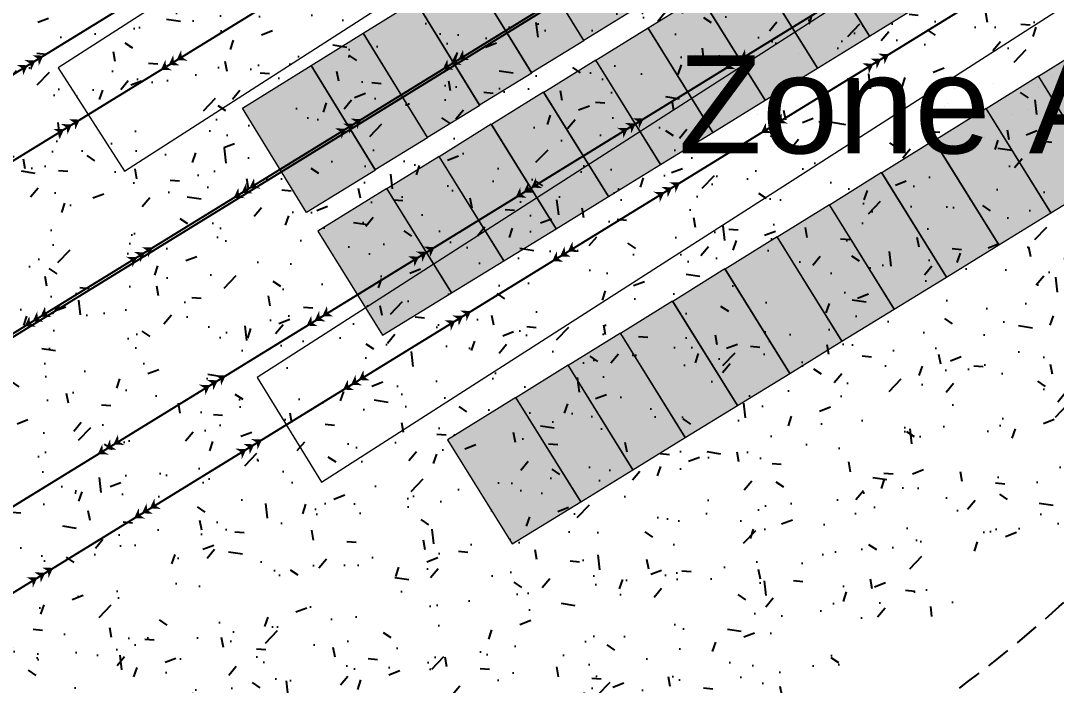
# Model space of a CAD drawing. Header units: metres. Extents: x 394605 to 1395358, y 4171135 to 6406139.
# Drawn here: x 1394420.77 to 1394462.98, y 4172622.84 to 4172649.93 of the extents above; entities that cross this region are included whole.
import ezdxf

# ---------------------------------------------------------------- set-up
doc = ezdxf.new("R2010")
doc.units = ezdxf.units.M
doc.header["$LTSCALE"] = 2
doc.linetypes.add('CACHEX2', pattern=[0.75, 0.5, -0.25])
for name, color, linetype in [('Nouveau_Terrain - Modifié', 7, 'Continuous'), ('P-Recul', 5, 'Continuous'), ('T-EDF', 20, 'Continuous'), ('T-LEGENDE', 7, 'Continuous'), ('T-PLU', 5, 'Continuous'), ('T-SECTION AH', 3, 'Continuous'), ('T-VEGETATION', 108, 'Continuous')]:
    doc.layers.add(name, color=color, linetype=linetype)
doc.layers.add('P-Purge', color=1, linetype='Continuous', transparency=0.5)
doc.styles.add('Arial', font='arial.ttf')

# ---------------------------------------------------------------- blocks, each defined once
blk = doc.blocks.new('GeoEdfTT')
for points in [[(-1.125, 0), (-0.375, 0.5), (-0.375, -0.5), (-0.625, 0)], [(-0.375, 0), (0.375, 0.5), (0.375, -0.5), (0.125, 0)], [(0.375, 0), (1.125, 0.5), (1.125, -0.5), (0.875, 0)]]:
    blk.add_solid(points)
blk = doc.blocks.new('Maillage_243', base_point=(-113.009, 32.535))
at = {"layer": 'Nouveau_Terrain - Modifié', "linetype": 'Continuous', "lineweight": 0, "true_color": 0x9f9f9f}
blk.add_hatch(color=253, dxfattribs=at).paths.add_polyline_path([(-113.009, 32.535), (-110.372, 28.292), (-107.561, 30.019), (-110.205, 34.278)])
at = {"layer": 'Nouveau_Terrain - Modifié', "color": 253, "linetype": 'Continuous', "lineweight": 5, "true_color": 0x9f9f9f, "flags": 128}
blk.add_lwpolyline([(-113.009, 32.535), (-110.372, 28.292), (-107.561, 30.019), (-110.205, 34.278)], close=True, dxfattribs=at)
blk = doc.blocks.new('Maillage_244', base_point=(-115.139, 31.227))
at = {"layer": 'Nouveau_Terrain - Modifié', "linetype": 'Continuous', "lineweight": 0, "true_color": 0x9f9f9f}
blk.add_hatch(color=253, dxfattribs=at).paths.add_polyline_path([(-115.139, 31.227), (-112.502, 26.983), (-110.372, 28.292), (-113.015, 32.547)])
at = {"layer": 'Nouveau_Terrain - Modifié', "color": 253, "linetype": 'Continuous', "lineweight": 5, "true_color": 0x9f9f9f, "flags": 128}
blk.add_lwpolyline([(-115.139, 31.227), (-112.502, 26.983), (-110.372, 28.292), (-113.015, 32.547)], close=True, dxfattribs=at)
blk = doc.blocks.new('Maillage_245', base_point=(-117.269, 29.918))
at = {"layer": 'Nouveau_Terrain - Modifié', "linetype": 'Continuous', "lineweight": 0, "true_color": 0x9f9f9f}
blk.add_hatch(color=253, dxfattribs=at).paths.add_polyline_path([(-117.269, 29.918), (-114.632, 25.674), (-112.502, 26.983), (-115.145, 31.238)])
at = {"layer": 'Nouveau_Terrain - Modifié', "color": 253, "linetype": 'Continuous', "lineweight": 5, "true_color": 0x9f9f9f, "flags": 128}
blk.add_lwpolyline([(-117.269, 29.918), (-114.632, 25.674), (-112.502, 26.983), (-115.145, 31.238)], close=True, dxfattribs=at)
blk = doc.blocks.new('Maillage_246', base_point=(-119.399, 28.609))
at = {"layer": 'Nouveau_Terrain - Modifié', "linetype": 'Continuous', "lineweight": 0, "true_color": 0x9f9f9f}
blk.add_hatch(color=253, dxfattribs=at).paths.add_polyline_path([(-119.399, 28.609), (-116.762, 24.365), (-114.632, 25.674), (-117.275, 29.929)])
at = {"layer": 'Nouveau_Terrain - Modifié', "color": 7, "linetype": 'Continuous', "lineweight": 5, "flags": 128}
blk.add_lwpolyline([(-119.399, 28.609), (-116.762, 24.365), (-114.632, 25.674), (-117.275, 29.929)], close=True, dxfattribs=at)
blk = doc.blocks.new('Maillage_247', base_point=(-121.529, 27.3))
at = {"layer": 'Nouveau_Terrain - Modifié', "linetype": 'Continuous', "lineweight": 0, "true_color": 0x9f9f9f}
blk.add_hatch(color=253, dxfattribs=at).paths.add_polyline_path([(-121.529, 27.3), (-118.892, 23.056), (-116.762, 24.365), (-119.405, 28.62)])
at = {"layer": 'Nouveau_Terrain - Modifié', "color": 7, "linetype": 'Continuous', "lineweight": 5, "flags": 128}
blk.add_lwpolyline([(-121.529, 27.3), (-118.892, 23.056), (-116.762, 24.365), (-119.405, 28.62)], close=True, dxfattribs=at)
blk = doc.blocks.new('Maillage_248', base_point=(-123.659, 25.991))
at = {"layer": 'Nouveau_Terrain - Modifié', "linetype": 'Continuous', "lineweight": 0, "true_color": 0x9f9f9f}
blk.add_hatch(color=253, dxfattribs=at).paths.add_polyline_path([(-123.659, 25.991), (-121.022, 21.747), (-118.892, 23.056), (-121.535, 27.311)])
at = {"layer": 'Nouveau_Terrain - Modifié', "color": 7, "linetype": 'Continuous', "lineweight": 5, "flags": 128}
blk.add_lwpolyline([(-123.659, 25.991), (-121.022, 21.747), (-118.892, 23.056), (-121.535, 27.311)], close=True, dxfattribs=at)
blk = doc.blocks.new('Maillage_249', base_point=(-125.789, 24.682))
at = {"layer": 'Nouveau_Terrain - Modifié', "linetype": 'Continuous', "lineweight": 0, "true_color": 0x9f9f9f}
blk.add_hatch(color=253, dxfattribs=at).paths.add_polyline_path([(-125.789, 24.682), (-123.152, 20.438), (-121.022, 21.747), (-123.665, 26.002)])
at = {"layer": 'Nouveau_Terrain - Modifié', "color": 7, "linetype": 'Continuous', "lineweight": 5, "flags": 128}
blk.add_lwpolyline([(-125.789, 24.682), (-123.152, 20.438), (-121.022, 21.747), (-123.665, 26.002)], close=True, dxfattribs=at)
blk = doc.blocks.new('Maillage_250', base_point=(-127.919, 23.373))
at = {"layer": 'Nouveau_Terrain - Modifié', "linetype": 'Continuous', "lineweight": 0, "true_color": 0x9f9f9f}
blk.add_hatch(color=253, dxfattribs=at).paths.add_polyline_path([(-127.919, 23.373), (-125.282, 19.129), (-123.152, 20.438), (-125.795, 24.693)])
at = {"layer": 'Nouveau_Terrain - Modifié', "color": 7, "linetype": 'Continuous', "lineweight": 5, "flags": 128}
blk.add_lwpolyline([(-127.919, 23.373), (-125.282, 19.129), (-123.152, 20.438), (-125.795, 24.693)], close=True, dxfattribs=at)
blk = doc.blocks.new('Maillage_251', base_point=(-130.049, 22.064))
at = {"layer": 'Nouveau_Terrain - Modifié', "linetype": 'Continuous', "lineweight": 0, "true_color": 0x9f9f9f}
blk.add_hatch(color=253, dxfattribs=at).paths.add_polyline_path([(-130.049, 22.064), (-127.412, 17.82), (-125.282, 19.129), (-127.925, 23.384)])
at = {"layer": 'Nouveau_Terrain - Modifié', "color": 7, "linetype": 'Continuous', "lineweight": 5, "flags": 128}
blk.add_lwpolyline([(-130.049, 22.064), (-127.412, 17.82), (-125.282, 19.129), (-127.925, 23.384)], close=True, dxfattribs=at)
blk = doc.blocks.new('Maillage_252', base_point=(-132.179, 20.755))
at = {"layer": 'Nouveau_Terrain - Modifié', "linetype": 'Continuous', "lineweight": 0, "true_color": 0x9f9f9f}
blk.add_hatch(color=253, dxfattribs=at).paths.add_polyline_path([(-132.179, 20.755), (-129.542, 16.511), (-127.412, 17.82), (-130.055, 22.075)])
at = {"layer": 'Nouveau_Terrain - Modifié', "color": 7, "linetype": 'Continuous', "lineweight": 5, "flags": 128}
blk.add_lwpolyline([(-132.179, 20.755), (-129.542, 16.511), (-127.412, 17.82), (-130.055, 22.075)], close=True, dxfattribs=at)
blk = doc.blocks.new('Maillage_253', base_point=(-134.309, 19.446))
at = {"layer": 'Nouveau_Terrain - Modifié', "linetype": 'Continuous', "lineweight": 0, "true_color": 0x9f9f9f}
blk.add_hatch(color=253, dxfattribs=at).paths.add_polyline_path([(-134.309, 19.446), (-131.672, 15.202), (-129.542, 16.511), (-132.185, 20.766)])
at = {"layer": 'Nouveau_Terrain - Modifié', "color": 7, "linetype": 'Continuous', "lineweight": 5, "flags": 128}
blk.add_lwpolyline([(-134.309, 19.446), (-131.672, 15.202), (-129.542, 16.511), (-132.185, 20.766)], close=True, dxfattribs=at)
blk = doc.blocks.new('Maillage_254', base_point=(-137.097, 17.728))
at = {"layer": 'Nouveau_Terrain - Modifié', "linetype": 'Continuous', "lineweight": 0, "true_color": 0x9f9f9f}
blk.add_hatch(color=253, dxfattribs=at).paths.add_polyline_path([(-137.097, 17.728), (-134.462, 13.487), (-131.672, 15.202), (-134.314, 19.457)])
at = {"layer": 'Nouveau_Terrain - Modifié', "color": 7, "linetype": 'Continuous', "lineweight": 5, "flags": 128}
blk.add_lwpolyline([(-137.097, 17.728), (-134.462, 13.487), (-131.672, 15.202), (-134.314, 19.457)], close=True, dxfattribs=at)
blk = doc.blocks.new('Maillage_267', base_point=(-142.38, 26.229))
at = {"layer": 'Nouveau_Terrain - Modifié', "linetype": 'Continuous', "lineweight": 0, "true_color": 0x9f9f9f}
blk.add_hatch(color=253, dxfattribs=at).paths.add_polyline_path([(-142.38, 26.229), (-139.745, 21.989), (-136.933, 23.717), (-139.576, 27.972)])
at = {"layer": 'Nouveau_Terrain - Modifié', "color": 7, "linetype": 'Continuous', "lineweight": 5, "flags": 128}
blk.add_lwpolyline([(-142.38, 26.229), (-139.745, 21.989), (-136.933, 23.717), (-139.576, 27.972)], close=True, dxfattribs=at)
blk = doc.blocks.new('Maillage_268', base_point=(-139.57, 27.961))
at = {"layer": 'Nouveau_Terrain - Modifié', "linetype": 'Continuous', "lineweight": 0, "true_color": 0x9f9f9f}
blk.add_hatch(color=253, dxfattribs=at).paths.add_polyline_path([(-139.57, 27.961), (-136.933, 23.717), (-134.803, 25.026), (-137.446, 29.281)])
at = {"layer": 'Nouveau_Terrain - Modifié', "color": 7, "linetype": 'Continuous', "lineweight": 5, "flags": 128}
blk.add_lwpolyline([(-139.57, 27.961), (-136.933, 23.717), (-134.803, 25.026), (-137.446, 29.281)], close=True, dxfattribs=at)
blk = doc.blocks.new('Maillage_269', base_point=(-137.44, 29.269))
at = {"layer": 'Nouveau_Terrain - Modifié', "linetype": 'Continuous', "lineweight": 0, "true_color": 0x9f9f9f}
blk.add_hatch(color=253, dxfattribs=at).paths.add_polyline_path([(-137.44, 29.269), (-134.803, 25.026), (-132.673, 26.335), (-135.316, 30.59)])
at = {"layer": 'Nouveau_Terrain - Modifié', "color": 7, "linetype": 'Continuous', "lineweight": 5, "flags": 128}
blk.add_lwpolyline([(-137.44, 29.269), (-134.803, 25.026), (-132.673, 26.335), (-135.316, 30.59)], close=True, dxfattribs=at)
blk = doc.blocks.new('Maillage_270', base_point=(-135.31, 30.578))
at = {"layer": 'Nouveau_Terrain - Modifié', "linetype": 'Continuous', "lineweight": 0, "true_color": 0x9f9f9f}
blk.add_hatch(color=253, dxfattribs=at).paths.add_polyline_path([(-135.31, 30.578), (-132.673, 26.335), (-130.543, 27.643), (-133.186, 31.899)])
at = {"layer": 'Nouveau_Terrain - Modifié', "color": 7, "linetype": 'Continuous', "lineweight": 5, "flags": 128}
blk.add_lwpolyline([(-135.31, 30.578), (-132.673, 26.335), (-130.543, 27.643), (-133.186, 31.899)], close=True, dxfattribs=at)
blk = doc.blocks.new('Maillage_271', base_point=(-133.18, 31.887))
at = {"layer": 'Nouveau_Terrain - Modifié', "linetype": 'Continuous', "lineweight": 0, "true_color": 0x9f9f9f}
blk.add_hatch(color=253, dxfattribs=at).paths.add_polyline_path([(-133.18, 31.887), (-130.543, 27.643), (-128.413, 28.952), (-131.056, 33.207)])
at = {"layer": 'Nouveau_Terrain - Modifié', "color": 7, "linetype": 'Continuous', "lineweight": 5, "flags": 128}
blk.add_lwpolyline([(-133.18, 31.887), (-130.543, 27.643), (-128.413, 28.952), (-131.056, 33.207)], close=True, dxfattribs=at)
blk = doc.blocks.new('Maillage_272', base_point=(-131.05, 33.196))
at = {"layer": 'Nouveau_Terrain - Modifié', "linetype": 'Continuous', "lineweight": 0, "true_color": 0x9f9f9f}
blk.add_hatch(color=253, dxfattribs=at).paths.add_polyline_path([(-131.05, 33.196), (-128.413, 28.952), (-126.283, 30.261), (-128.926, 34.516)])
at = {"layer": 'Nouveau_Terrain - Modifié', "color": 7, "linetype": 'Continuous', "lineweight": 5, "flags": 128}
blk.add_lwpolyline([(-131.05, 33.196), (-128.413, 28.952), (-126.283, 30.261), (-128.926, 34.516)], close=True, dxfattribs=at)
blk = doc.blocks.new('Maillage_273', base_point=(-128.92, 34.505))
at = {"layer": 'Nouveau_Terrain - Modifié', "linetype": 'Continuous', "lineweight": 0, "true_color": 0x9f9f9f}
blk.add_hatch(color=253, dxfattribs=at).paths.add_polyline_path([(-128.92, 34.505), (-126.283, 30.261), (-124.153, 31.57), (-126.796, 35.825)])
at = {"layer": 'Nouveau_Terrain - Modifié', "color": 7, "linetype": 'Continuous', "lineweight": 5, "flags": 128}
blk.add_lwpolyline([(-128.92, 34.505), (-126.283, 30.261), (-124.153, 31.57), (-126.796, 35.825)], close=True, dxfattribs=at)
blk = doc.blocks.new('Maillage_274', base_point=(-126.791, 35.814))
at = {"layer": 'Nouveau_Terrain - Modifié', "linetype": 'Continuous', "lineweight": 0, "true_color": 0x9f9f9f}
blk.add_hatch(color=253, dxfattribs=at).paths.add_polyline_path([(-126.791, 35.814), (-124.153, 31.57), (-122.024, 32.879), (-124.666, 37.134)])
at = {"layer": 'Nouveau_Terrain - Modifié', "color": 7, "linetype": 'Continuous', "lineweight": 5, "flags": 128}
blk.add_lwpolyline([(-126.791, 35.814), (-124.153, 31.57), (-122.024, 32.879), (-124.666, 37.134)], close=True, dxfattribs=at)
blk = doc.blocks.new('Maillage_275', base_point=(-124.661, 37.123))
at = {"layer": 'Nouveau_Terrain - Modifié', "linetype": 'Continuous', "lineweight": 0, "true_color": 0x9f9f9f}
blk.add_hatch(color=253, dxfattribs=at).paths.add_polyline_path([(-124.661, 37.123), (-122.024, 32.879), (-119.894, 34.188), (-122.536, 38.443)])
at = {"layer": 'Nouveau_Terrain - Modifié', "color": 7, "linetype": 'Continuous', "lineweight": 5, "flags": 128}
blk.add_lwpolyline([(-124.661, 37.123), (-122.024, 32.879), (-119.894, 34.188), (-122.536, 38.443)], close=True, dxfattribs=at)
blk = doc.blocks.new('Maillage_276', base_point=(-122.531, 38.432))
at = {"layer": 'Nouveau_Terrain - Modifié', "linetype": 'Continuous', "lineweight": 0, "true_color": 0x9f9f9f}
blk.add_hatch(color=253, dxfattribs=at).paths.add_polyline_path([(-122.531, 38.432), (-119.894, 34.188), (-117.764, 35.497), (-120.406, 39.752)])
at = {"layer": 'Nouveau_Terrain - Modifié', "color": 7, "linetype": 'Continuous', "lineweight": 5, "flags": 128}
blk.add_lwpolyline([(-122.531, 38.432), (-119.894, 34.188), (-117.764, 35.497), (-120.406, 39.752)], close=True, dxfattribs=at)
blk = doc.blocks.new('Maillage_291', base_point=(-142.852, 26.998))
at = {"layer": 'Nouveau_Terrain - Modifié', "linetype": 'Continuous', "lineweight": 0, "true_color": 0x9f9f9f}
blk.add_hatch(color=253, dxfattribs=at).paths.add_polyline_path([(-142.852, 26.998), (-140.038, 28.725), (-142.659, 32.993), (-145.463, 31.253)])
at = {"layer": 'Nouveau_Terrain - Modifié', "color": 7, "linetype": 'Continuous', "lineweight": 5, "flags": 128}
blk.add_lwpolyline([(-142.852, 26.998), (-145.463, 31.253), (-142.659, 32.993), (-140.038, 28.725)], close=True, dxfattribs=at)
blk = doc.blocks.new('Maillage_292', base_point=(-140.046, 28.735))
at = {"layer": 'Nouveau_Terrain - Modifié', "linetype": 'Continuous', "lineweight": 0, "true_color": 0x9f9f9f}
blk.add_hatch(color=253, dxfattribs=at).paths.add_polyline_path([(-140.046, 28.735), (-137.914, 30.043), (-140.535, 34.312), (-142.659, 32.993)])
at = {"layer": 'Nouveau_Terrain - Modifié', "color": 7, "linetype": 'Continuous', "lineweight": 5, "flags": 128}
blk.add_lwpolyline([(-140.046, 28.735), (-142.659, 32.993), (-140.535, 34.312), (-137.914, 30.043)], close=True, dxfattribs=at)
blk = doc.blocks.new('Maillage_293', base_point=(-137.921, 30.053))
at = {"layer": 'Nouveau_Terrain - Modifié', "linetype": 'Continuous', "lineweight": 0, "true_color": 0x9f9f9f}
blk.add_hatch(color=253, dxfattribs=at).paths.add_polyline_path([(-137.921, 30.053), (-135.789, 31.361), (-138.411, 35.63), (-140.535, 34.312)])
at = {"layer": 'Nouveau_Terrain - Modifié', "color": 7, "linetype": 'Continuous', "lineweight": 5, "flags": 128}
blk.add_lwpolyline([(-137.921, 30.053), (-140.535, 34.312), (-138.411, 35.63), (-135.789, 31.361)], close=True, dxfattribs=at)
blk = doc.blocks.new('Maillage_294', base_point=(-135.797, 31.371))
at = {"layer": 'Nouveau_Terrain - Modifié', "linetype": 'Continuous', "lineweight": 0, "true_color": 0x9f9f9f}
blk.add_hatch(color=253, dxfattribs=at).paths.add_polyline_path([(-135.797, 31.371), (-133.665, 32.68), (-136.286, 36.948), (-138.411, 35.63)])
at = {"layer": 'Nouveau_Terrain - Modifié', "color": 7, "linetype": 'Continuous', "lineweight": 5, "flags": 128}
blk.add_lwpolyline([(-135.797, 31.371), (-138.411, 35.63), (-136.286, 36.948), (-133.665, 32.68)], close=True, dxfattribs=at)
blk = doc.blocks.new('Maillage_295', base_point=(-133.673, 32.689))
at = {"layer": 'Nouveau_Terrain - Modifié', "linetype": 'Continuous', "lineweight": 0, "true_color": 0x9f9f9f}
blk.add_hatch(color=253, dxfattribs=at).paths.add_polyline_path([(-133.673, 32.689), (-131.541, 33.998), (-134.162, 38.266), (-136.286, 36.948)])
at = {"layer": 'Nouveau_Terrain - Modifié', "color": 7, "linetype": 'Continuous', "lineweight": 5, "flags": 128}
blk.add_lwpolyline([(-133.673, 32.689), (-136.286, 36.948), (-134.162, 38.266), (-131.541, 33.998)], close=True, dxfattribs=at)
blk = doc.blocks.new('Maillage_296', base_point=(-131.549, 34.008))
at = {"layer": 'Nouveau_Terrain - Modifié', "linetype": 'Continuous', "lineweight": 0, "true_color": 0x9f9f9f}
blk.add_hatch(color=253, dxfattribs=at).paths.add_polyline_path([(-131.549, 34.008), (-129.417, 35.316), (-132.038, 39.584), (-134.162, 38.266)])
at = {"layer": 'Nouveau_Terrain - Modifié', "color": 7, "linetype": 'Continuous', "lineweight": 5, "flags": 128}
blk.add_lwpolyline([(-131.549, 34.008), (-134.162, 38.266), (-132.038, 39.584), (-129.417, 35.316)], close=True, dxfattribs=at)

msp = doc.modelspace()

# ---------------------------------------------------------------- hatches: boundary and pattern name
at = {"layer": 'P-Recul', "transparency": 33554610}
h = msp.add_hatch(dxfattribs=at)
h.set_pattern_fill('ANSI37', color=1)
h.set_pattern_definition([(167.6855, (1394518.3493, 4172581.1626), (-0.67715, -3.10195), []), (257.6855, (1394518.3493, 4172581.1626), (3.10195, -0.67715), [])])
edge = h.paths.add_edge_path()
edge.add_line((1394424.773, 4172598.18), (1394428.664, 4172591.85))
edge.add_line((1394428.664, 4172591.85), (1394446.841, 4172586.593))
edge.add_arc((1394449.342, 4172595.239), 9, 253.8711, 302.6712)
edge.add_line((1394454.2, 4172587.663), (1394545.266, 4172646.062))
edge.add_arc((1394540.408, 4172653.638), 9, 302.6712, 361.6231)
edge.add_line((1394549.404, 4172653.893), (1394546.31, 4172658.569))
edge.add_line((1394546.31, 4172658.569), (1394542.194, 4172655.971))
edge.add_line((1394542.194, 4172655.971), (1394544.316, 4172652.787))
edge.add_arc((1394540.408, 4172653.638), 4, 302.6712, 347.7194, ccw=False)
edge.add_line((1394542.567, 4172650.271), (1394451.501, 4172591.872))
edge.add_arc((1394449.342, 4172595.239), 4, 253.8711, 302.6712, ccw=False)
edge.add_line((1394448.23, 4172591.396), (1394424.773, 4172598.18))
h = msp.add_hatch(dxfattribs=at)
h.set_pattern_fill('ANSI37', color=5)
edge = h.paths.add_edge_path()
edge.add_line((1394542.194, 4172655.971), (1394544.316, 4172652.787))
edge.add_arc((1394540.408, 4172653.638), 4, 302.6712, 347.7194, ccw=False)
edge.add_line((1394542.567, 4172650.271), (1394451.501, 4172591.872))
edge.add_arc((1394449.342, 4172595.239), 4, 253.8711, 302.6712, ccw=False)
edge.add_line((1394448.23, 4172591.396), (1394424.773, 4172598.18))
edge.add_line((1394424.773, 4172598.18), (1394420.882, 4172604.51))
edge.add_line((1394420.882, 4172604.51), (1394449.184, 4172596.326))
edge.add_line((1394449.184, 4172596.326), (1394542.194, 4172655.971))
at = {"layer": 'T-VEGETATION'}
h = msp.add_hatch(dxfattribs=at)
h.set_pattern_fill('AR-CONC', color=84, scale=0.025)
h.set_pattern_definition([(50, (0, 0), (4.554616725, -0.3984771385), [0.47625, -5.23875]), (355, (0, 0), (-0.8810706494, 4.776416072), [0.381, -4.191]), (100.451, (0.3796, -0.033), (3.6735625416, 4.3779171955), [0.40475, -4.45225]), (46.1842, (0, 1.27), (6.776976022, -1.051058198), [0.714375, -7.858125]), (96.6356, (0.565, 1.1824), (5.935105862, 6.185638897), [0.607125, -6.678375]), (351.184, (0, 1.27), (5.935115145, 6.185627947), [0.5715, -6.2865]), (21, (0.635, 0.9525), (3.790371996, -2.556637963), [0.47625, -5.23875]), (326, (0.635, 0.9525), (1.5450507087, 4.604699153), [0.381, -4.191]), (71.4514, (0.951, 0.7394), (5.3354122693, 2.048071443), [0.40475, -4.45225]), (37.5, (0, 0), (0.07721508126, 2.1138759718), [0, -4.1402, 0, -4.2545, 0, -4.206875]), (7.5, (0, 0), (1.6704915628, 2.5045143705), [0, -2.4257, 0, -4.04495, 0, -1.603375]), (327.5, (-1.416, 0), (3.3897648792, -0.1432185998), [0, -1.5875, 0, -4.953, 0, -6.57225]), (317.5, (-2.051, 0), (3.7032295347, 0.6356622758), [0, -2.06375, 0, -3.2893, 0, -4.66725])])
h.paths.add_polyline_path([(1394447.002, 4172667.519), (1394418.215, 4172655.079), (1394391.283, 4172639.02), (1394414.243, 4172601.662), (1394422.456, 4172604.926), (1394466.696, 4172630.779), (1394469.433, 4172642.161)])

# ---------------------------------------------------------------- linework, layer by layer
at = {"layer": 'Nouveau_Terrain - Modifié', "color": 7, "linetype": 'Continuous', "lineweight": 5, "ltscale": 0.5, "flags": 128}
msp.add_lwpolyline([(1394521.524, 4172696.027, -0.415764), (1394521.094, 4172693.546), (1394470.436, 4172661.106, -0.415882), (1394466.969, 4172661.851), (1394464.277, 4172666.06, -0.414778), (1394465.033, 4172669.517), (1394511.121, 4172699.122), (1394508.419, 4172703.329), (1394460.227, 4172672.373), (1394456.012, 4172669.68), (1394422.296, 4172648.007), (1394425, 4172643.798), (1394456.563, 4172664.085, -0.421294), (1394460.069, 4172663.368), (1394462.776, 4172659.156, -0.414049), (1394462.023, 4172655.702), (1394430.4, 4172635.393), (1394433.023, 4172631.128), (1394480.7, 4172661.702, -0.291149), (1394481.978, 4172661.324), (1394486.186, 4172664.024, -0.338799), (1394486.512, 4172665.429), (1394523.788, 4172689.334, -0.263093), (1394526.163, 4172689.029)], format="xyb", dxfattribs=at)
at = {"layer": 'T-EDF', "flags": 128}
for points in [[(1393894.107, 4172317.148), (1393903.026, 4172322.232), (1393906.915, 4172324.154), (1394252.997, 4172544.815), (1394549.838, 4172727.284)], [(1393895.592, 4172314.542), (1393904.434, 4172319.582), (1393908.39, 4172321.536), (1394254.589, 4172542.273), (1394551.409, 4172724.728)], [(1393898.563, 4172309.329), (1393907.251, 4172314.281), (1393911.341, 4172316.302), (1394257.773, 4172537.187), (1394554.551, 4172719.617)], [(1393901.535, 4172304.116), (1393910.068, 4172308.981), (1393914.291, 4172311.067), (1394260.958, 4172532.101), (1394557.693, 4172714.505)], [(1393903.02, 4172301.51), (1393911.477, 4172306.33), (1393915.766, 4172308.45), (1394262.55, 4172529.558), (1394559.264, 4172711.949)]]:
    msp.add_lwpolyline(points, dxfattribs=at)
at = {"layer": 'T-LEGENDE', "linetype": 'CACHEX2', "flags": 128}
for points in [[(1394375.105, 4172664.512), (1394383.407, 4172645.781), (1394390.512, 4172631.57), (1394400.457, 4172614.764), (1394407.579, 4172604.357, 0.386026), (1394422.887, 4172601.833, -0.095142), (1394446.202, 4172615.812, 0.0623), (1394457.393, 4172621.565, 0.059665), (1394467.095, 4172630.047, 0.175265), (1394471.901, 4172639.868, 0.221396), (1394470.257, 4172644.706), (1394459.518, 4172666.219, -0.317081), (1394463.857, 4172679.354), (1394497.976, 4172702.552), (1394500.061, 4172706.301)], [(1394375.105, 4172664.512), (1394383.407, 4172645.781), (1394390.512, 4172631.57), (1394400.457, 4172614.764), (1394407.579, 4172604.357, 0.386026), (1394422.887, 4172601.833, -0.095142), (1394446.202, 4172615.812, 0.0623), (1394457.393, 4172621.565, 0.059665), (1394467.095, 4172630.047, 0.175265), (1394471.901, 4172639.868, 0.221396), (1394470.257, 4172644.706), (1394459.518, 4172666.219, -0.317081), (1394463.857, 4172679.354), (1394497.976, 4172702.552), (1394500.061, 4172706.301)], [(1394450.223, 4172614.19, 0.047252), (1394459.085, 4172619.087, 0.059224), (1394469.257, 4172627.965, 0.173826), (1394474.884, 4172639.545, 0.206993), (1394472.759, 4172646.411), (1394462.323, 4172667.317, -0.308212), (1394465.597, 4172676.909), (1394500.251, 4172700.472), (1394502.682, 4172704.843)]]:
    msp.add_lwpolyline(points, format="xyb", dxfattribs=at)
at = {"layer": 'T-SECTION AH', "color": 45, "flags": 128}
msp.add_lwpolyline([(1394262.65, 4172539.93), (1394546.66, 4172714.74)], dxfattribs=at)

# ---------------------------------------------------------------- block references
at = {"layer": 'P-Purge', "color": 7, "lineweight": 5}
for name, p in [('Maillage_296', (1394443.714, 4172649.128)), ('Maillage_276', (1394452.732, 4172653.552)), ('Maillage_295', (1394441.59, 4172647.81)), ('Maillage_275', (1394450.602, 4172652.243)), ('Maillage_294', (1394439.466, 4172646.491)), ('Maillage_274', (1394448.472, 4172650.934)), ('Maillage_273', (1394446.342, 4172649.625)), ('Maillage_293', (1394437.342, 4172645.173)), ('Maillage_272', (1394444.212, 4172648.316)), ('Maillage_292', (1394435.217, 4172643.855)), ('Maillage_243', (1394462.254, 4172647.656)), ('Maillage_271', (1394442.083, 4172647.007)), ('Maillage_291', (1394432.411, 4172642.118)), ('Maillage_270', (1394439.953, 4172645.698)), ('Maillage_245', (1394457.994, 4172645.038)), ('Maillage_269', (1394437.823, 4172644.39)), ('Maillage_246', (1394455.864, 4172643.729)), ('Maillage_268', (1394435.693, 4172643.081)), ('Maillage_247', (1394453.734, 4172642.42)), ('Maillage_267', (1394432.883, 4172641.349)), ('Maillage_248', (1394451.604, 4172641.111)), ('Maillage_249', (1394449.474, 4172639.802)), ('Maillage_250', (1394447.344, 4172638.493)), ('Maillage_251', (1394445.214, 4172637.184)), ('Maillage_252', (1394443.084, 4172635.875)), ('Maillage_253', (1394440.954, 4172634.566)), ('Maillage_254', (1394438.166, 4172632.848))]:
    msp.add_blockref(name, p, dxfattribs=at)
at = {"layer": 'P-Purge', "color": 253, "lineweight": 5, "true_color": 0x9f9f9f}
msp.add_blockref('Maillage_244', (1394460.124, 4172646.347), dxfattribs=at)
at = {"layer": 'T-EDF', "xscale": 0.5, "yscale": 0.5, "zscale": 0.5}
for p, rotation in [((1394421.21, 4172648.216), 211.5790817113776), ((1394426.956, 4172648.226), 31.57908171137078), ((1394438.447, 4172648.247), 31.57908171142229), ((1394449.939, 4172648.268), 31.57908171147381), ((1394455.684, 4172648.279), 211.579081711467), ((1394445.679, 4172645.65), 211.5790817114738), ((1394451.425, 4172645.66), 31.57908171146695), ((1394422.696, 4172645.608), 211.5790817113707), ((1394434.188, 4172645.629), 211.5790817114223), ((1394429.928, 4172643.01), 31.57908171142229), ((1394441.419, 4172643.031), 31.57908171147381), ((1394447.165, 4172643.042), 211.579081711467), ((1394425.668, 4172640.392), 211.5790817114223), ((1394437.16, 4172640.413), 211.5790817114738), ((1394442.906, 4172640.423), 31.57908171146695), ((1394421.409, 4172637.774), 31.57908171142229), ((1394432.9, 4172637.795), 31.57908171147381), ((1394438.646, 4172637.805), 211.579081711467), ((1394428.641, 4172635.176), 211.5790817114738), ((1394434.386, 4172635.187), 31.57908171146695), ((1394424.381, 4172632.558), 31.57908171147381), ((1394430.127, 4172632.568), 211.579081711467), ((1394425.867, 4172629.95), 31.57908171146695), ((1394421.608, 4172627.332), 211.579081711467)]:
    msp.add_blockref('GeoEdfTT', p, dxfattribs=dict(at, rotation=rotation))

# ---------------------------------------------------------------- texts
at = {"layer": 'T-PLU', "style": 'Arial'}
msp.add_text('Zone AUS1c', height=4, dxfattribs=at).set_placement((1394447.567, 4172644.525))

doc.saveas('drawing.dxf')
